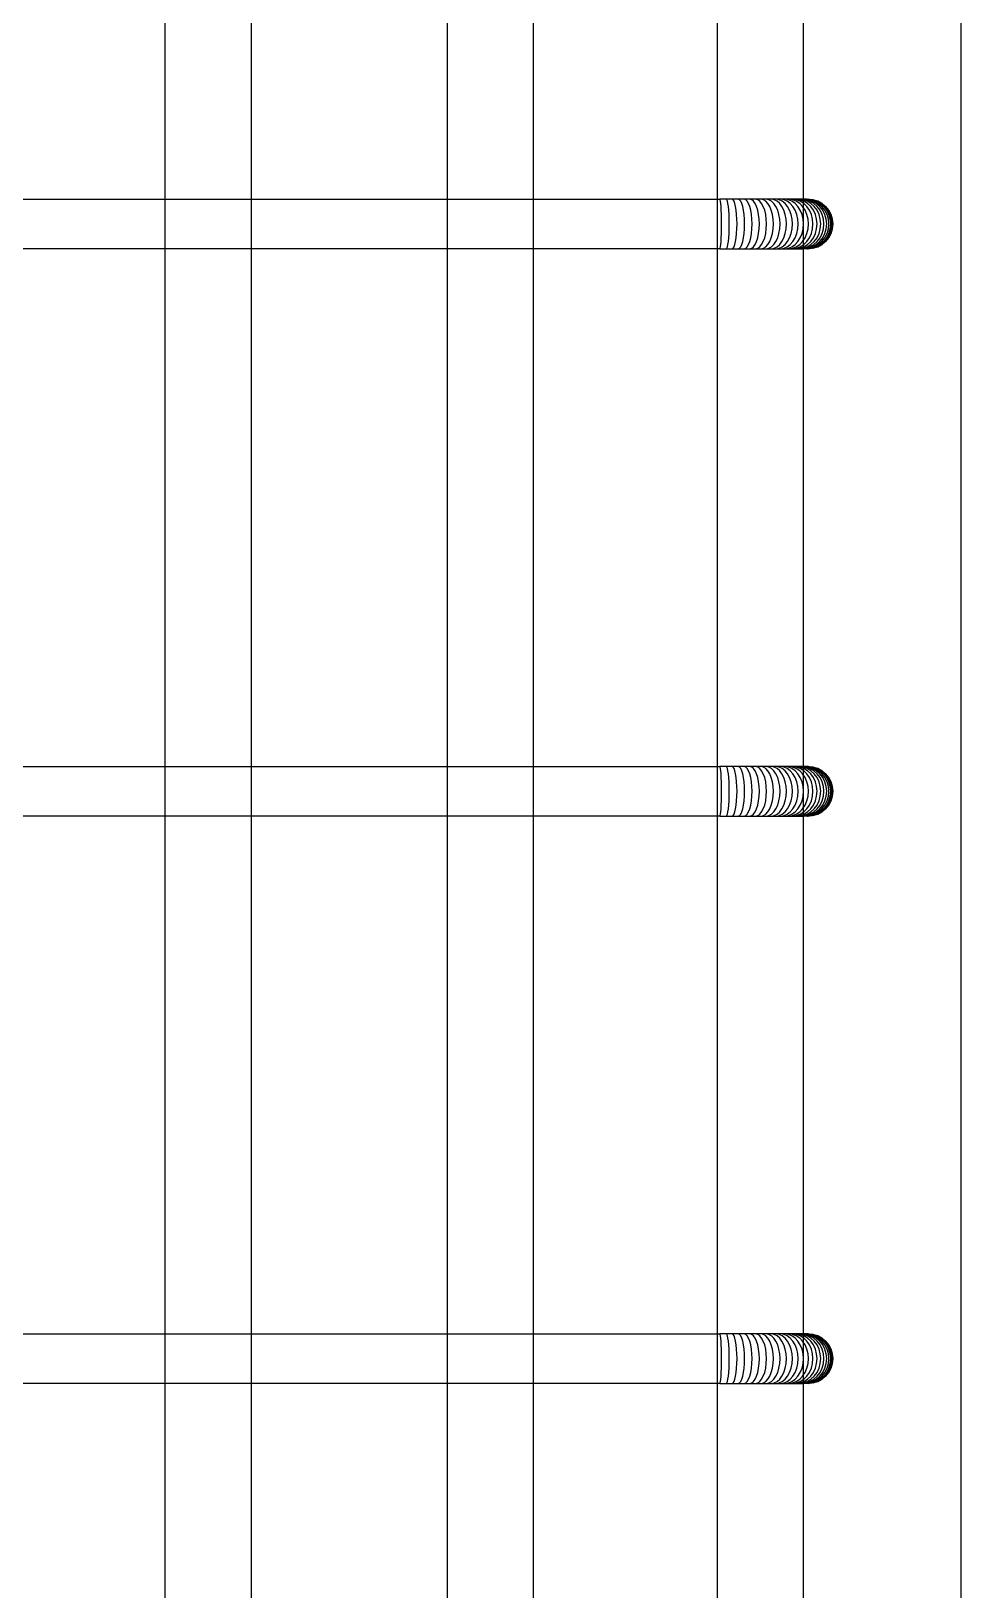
# Model space of a CAD drawing. Header units: inches. Extents: x 31 to 716, y 21 to 143.
# Drawn here: x 225.835 to 227.4, y 71.875 to 74.5 of the extents above; entities that cross this region are included whole.
import ezdxf

# ---------------------------------------------------------------- set-up
doc = ezdxf.new("R2010")
doc.units = ezdxf.units.IN
doc.header["$MEASUREMENT"] = 0
doc.layers.add('INNO-RFT-Y', color=2, linetype='Continuous')

# ---------------------------------------------------------------- blocks, each defined once
blk = doc.blocks.new('rebar red 2')
at = {"color": 1}
for p, q in [((-52.21323, -96.54951), (-51.49464, -96.54951)), ((-51.49284, -96.54951), (-51.49464, -96.54951)), ((-51.49454, -96.54964), (-51.49464, -96.54951)), ((-51.49446, -96.55005), (-51.49454, -96.54964)), ((-51.49437, -96.55072), (-51.49446, -96.55005)), ((-51.4943, -96.55161), (-51.49437, -96.55072)), ((-51.49424, -96.5527), (-51.4943, -96.55161)), ((-51.4942, -96.55395), (-51.49424, -96.5527)), ((-51.49107, -96.54951), (-51.49284, -96.54951)), ((-51.49266, -96.54964), (-51.49284, -96.54951)), ((-51.49248, -96.55005), (-51.49266, -96.54964)), ((-51.49232, -96.55072), (-51.49248, -96.55005)), ((-51.49218, -96.55161), (-51.49232, -96.55072)), ((-51.49206, -96.5527), (-51.49218, -96.55161)), ((-51.49198, -96.55395), (-51.49206, -96.5527)), ((-51.48932, -96.54951), (-51.49107, -96.54951)), ((-51.49079, -96.54964), (-51.49107, -96.54951)), ((-51.49053, -96.55005), (-51.49079, -96.54964)), ((-51.49029, -96.55072), (-51.49053, -96.55005)), ((-51.49008, -96.55161), (-51.49029, -96.55072)), ((-51.4899, -96.5527), (-51.49008, -96.55161)), ((-51.48977, -96.55395), (-51.4899, -96.5527)), ((-51.48759, -96.54951), (-51.48932, -96.54951)), ((-51.48895, -96.54964), (-51.48932, -96.54951)), ((-51.4886, -96.55005), (-51.48895, -96.54964)), ((-51.48828, -96.55072), (-51.4886, -96.55005)), ((-51.488, -96.55161), (-51.48828, -96.55072)), ((-51.48777, -96.5527), (-51.488, -96.55161)), ((-51.4876, -96.55395), (-51.48777, -96.5527)), ((-51.48591, -96.54951), (-51.48759, -96.54951)), ((-51.48714, -96.54964), (-51.48759, -96.54951)), ((-51.48671, -96.55005), (-51.48714, -96.54964)), ((-51.48631, -96.55072), (-51.48671, -96.55005)), ((-51.48596, -96.55161), (-51.48631, -96.55072)), ((-51.48567, -96.5527), (-51.48596, -96.55161)), ((-51.48427, -96.54951), (-51.48591, -96.54951)), ((-51.48537, -96.54964), (-51.48591, -96.54951)), ((-51.48546, -96.55395), (-51.48567, -96.5527)), ((-51.48486, -96.55005), (-51.48537, -96.54964)), ((-51.48438, -96.55072), (-51.48486, -96.55005)), ((-51.48396, -96.55161), (-51.48438, -96.55072)), ((-51.48268, -96.54951), (-51.48427, -96.54951)), ((-51.48365, -96.54964), (-51.48427, -96.54951)), ((-51.48362, -96.5527), (-51.48396, -96.55161)), ((-51.48305, -96.55005), (-51.48365, -96.54964)), ((-51.48337, -96.55395), (-51.48362, -96.5527)), ((-51.4825, -96.55072), (-51.48305, -96.55005)), ((-51.48116, -96.54951), (-51.48268, -96.54951)), ((-51.48198, -96.54964), (-51.48268, -96.54951)), ((-51.48202, -96.55161), (-51.4825, -96.55072)), ((-51.48162, -96.5527), (-51.48202, -96.55161)), ((-51.48131, -96.55005), (-51.48198, -96.54964)), ((-51.48133, -96.55395), (-51.48162, -96.5527)), ((-51.48068, -96.55072), (-51.48131, -96.55005)), ((-51.47969, -96.54951), (-51.48116, -96.54951)), ((-51.48038, -96.54964), (-51.48116, -96.54951)), ((-51.48014, -96.55161), (-51.48068, -96.55072)), ((-51.47963, -96.55005), (-51.48038, -96.54964)), ((-51.47969, -96.5527), (-51.48014, -96.55161)), ((-51.4783, -96.54951), (-51.47969, -96.54951)), ((-51.47884, -96.54964), (-51.47969, -96.54951)), ((-51.47936, -96.55395), (-51.47969, -96.5527)), ((-51.47893, -96.55072), (-51.47963, -96.55005)), ((-51.47833, -96.55161), (-51.47893, -96.55072)), ((-51.47802, -96.55005), (-51.47884, -96.54964)), ((-51.47783, -96.5527), (-51.47833, -96.55161)), ((-51.47699, -96.54951), (-51.4783, -96.54951)), ((-51.47738, -96.54964), (-51.4783, -96.54951)), ((-51.47726, -96.55072), (-51.47802, -96.55005)), ((-51.47746, -96.55395), (-51.47783, -96.5527)), ((-51.47649, -96.55005), (-51.47738, -96.54964)), ((-51.4766, -96.55161), (-51.47726, -96.55072)), ((-51.47576, -96.54951), (-51.47699, -96.54951)), ((-51.476, -96.54964), (-51.47699, -96.54951)), ((-51.47605, -96.5527), (-51.4766, -96.55161)), ((-51.47567, -96.55072), (-51.47649, -96.55005)), ((-51.47565, -96.55395), (-51.47605, -96.5527)), ((-51.47504, -96.55005), (-51.476, -96.54964)), ((-51.47462, -96.54951), (-51.47576, -96.54951)), ((-51.4747, -96.54964), (-51.47576, -96.54951)), ((-51.47495, -96.55161), (-51.47567, -96.55072)), ((-51.47416, -96.55072), (-51.47504, -96.55005)), ((-51.47436, -96.5527), (-51.47495, -96.55161)), ((-51.47369, -96.55005), (-51.4747, -96.54964)), ((-51.47357, -96.54951), (-51.47462, -96.54951)), ((-51.4735, -96.54964), (-51.47462, -96.54951)), ((-51.47392, -96.55395), (-51.47436, -96.5527)), ((-51.47339, -96.55161), (-51.47416, -96.55072)), ((-51.47275, -96.55072), (-51.47369, -96.55005)), ((-51.47262, -96.54951), (-51.47357, -96.54951)), ((-51.4724, -96.54964), (-51.47357, -96.54951)), ((-51.47243, -96.55005), (-51.4735, -96.54964)), ((-51.47276, -96.5527), (-51.47339, -96.55161)), ((-51.47229, -96.55395), (-51.47276, -96.5527)), ((-51.47193, -96.55161), (-51.47275, -96.55072)), ((-51.47177, -96.54951), (-51.47262, -96.54951)), ((-51.4714, -96.54964), (-51.47262, -96.54951)), ((-51.47144, -96.55072), (-51.47243, -96.55005)), ((-51.47128, -96.55005), (-51.4724, -96.54964)), ((-51.47126, -96.5527), (-51.47193, -96.55161)), ((-51.47103, -96.54951), (-51.47177, -96.54951)), ((-51.47051, -96.54964), (-51.47177, -96.54951)), ((-51.47058, -96.55161), (-51.47144, -96.55072)), ((-51.47023, -96.55005), (-51.4714, -96.54964)), ((-51.47024, -96.55072), (-51.47128, -96.55005)), ((-51.47076, -96.55395), (-51.47126, -96.5527)), ((-51.47039, -96.54951), (-51.47103, -96.54951)), ((-51.46973, -96.54964), (-51.47103, -96.54951)), ((-51.46987, -96.5527), (-51.47058, -96.55161)), ((-51.4693, -96.55005), (-51.47051, -96.54964)), ((-51.46906, -96.54964), (-51.47039, -96.54951)), ((-51.46946, -96.54951), (-51.47039, -96.54951)), ((-51.46934, -96.55161), (-51.47024, -96.55072)), ((-51.46916, -96.55072), (-51.47023, -96.55005)), ((-51.46934, -96.55395), (-51.46987, -96.5527)), ((-51.46848, -96.55005), (-51.46973, -96.54964)), ((-51.46946, -96.54951), (-51.46923, -96.54953)), ((-51.46859, -96.5527), (-51.46934, -96.55161)), ((-51.46818, -96.55072), (-51.4693, -96.55005)), ((-51.46917, -96.54951), (-51.46923, -96.54953)), ((-51.4692, -96.54953), (-51.46923, -96.54953)), ((-51.46917, -96.54951), (-51.4692, -96.54953)), ((-51.46917, -96.54951), (-51.46905, -96.54952)), ((-51.46821, -96.55161), (-51.46916, -96.55072)), ((-51.46779, -96.55005), (-51.46906, -96.54964)), ((-51.46899, -96.54951), (-51.46905, -96.54952)), ((-51.46899, -96.54951), (-51.46893, -96.54951)), ((-51.46896, -96.54951), (-51.46899, -96.54951)), ((-51.46893, -96.54951), (-51.46896, -96.54951)), ((-51.46809, -96.54964), (-51.46893, -96.54951)), ((-51.46851, -96.54964), (-51.46893, -96.54951)), ((-51.46804, -96.55395), (-51.46859, -96.5527)), ((-51.46721, -96.55005), (-51.46851, -96.54964)), ((-51.46733, -96.55072), (-51.46848, -96.55005)), ((-51.46744, -96.5527), (-51.46821, -96.55161)), ((-51.46721, -96.55161), (-51.46818, -96.55072)), ((-51.46676, -96.55005), (-51.46809, -96.54964)), ((-51.46778, -96.54964), (-51.46809, -96.54964)), ((-51.46661, -96.55072), (-51.46779, -96.55005)), ((-51.46644, -96.55005), (-51.46778, -96.54964)), ((-51.46753, -96.54964), (-51.46778, -96.54964)), ((-51.46624, -96.55005), (-51.46753, -96.54964)), ((-51.46686, -96.55395), (-51.46744, -96.5527)), ((-51.46633, -96.55161), (-51.46733, -96.55072)), ((-51.46601, -96.55072), (-51.46721, -96.55005)), ((-51.4664, -96.5527), (-51.46721, -96.55161)), ((-51.46554, -96.55072), (-51.46676, -96.55005)), ((-51.46557, -96.55161), (-51.46661, -96.55072)), ((-51.46521, -96.55072), (-51.46644, -96.55005)), ((-51.46581, -96.55395), (-51.4664, -96.5527)), ((-51.4655, -96.5527), (-51.46633, -96.55161)), ((-51.46618, -96.55005), (-51.46624, -96.55005)), ((-51.465, -96.55072), (-51.46618, -96.55005)), ((-51.46496, -96.55161), (-51.46601, -96.55072)), ((-51.46473, -96.5527), (-51.46557, -96.55161)), ((-51.46447, -96.55161), (-51.46554, -96.55072)), ((-51.46488, -96.55395), (-51.4655, -96.5527)), ((-51.46412, -96.55161), (-51.46521, -96.55072)), ((-51.46494, -96.55072), (-51.465, -96.55072)), ((-51.46409, -96.5527), (-51.46496, -96.55161)), ((-51.46391, -96.55161), (-51.46494, -96.55072)), ((-51.4641, -96.55395), (-51.46473, -96.5527)), ((-51.46359, -96.5527), (-51.46447, -96.55161)), ((-51.46324, -96.5527), (-51.46412, -96.55161)), ((-51.46345, -96.55395), (-51.46409, -96.5527)), ((-51.46302, -96.5527), (-51.46391, -96.55161)), ((-51.46385, -96.55161), (-51.46391, -96.55161)), ((-51.46295, -96.5527), (-51.46385, -96.55161)), ((-51.46294, -96.55395), (-51.46359, -96.5527)), ((-51.46258, -96.55395), (-51.46324, -96.5527)), ((-51.46236, -96.55395), (-51.46302, -96.5527)), ((-51.46229, -96.55395), (-51.46295, -96.5527)), ((-51.49417, -96.5553), (-51.4942, -96.55395)), ((-51.49416, -96.5567), (-51.49417, -96.5553)), ((-51.49417, -96.5581), (-51.49416, -96.5567)), ((-51.49192, -96.5553), (-51.49198, -96.55395)), ((-51.49191, -96.5567), (-51.49192, -96.5553)), ((-51.49192, -96.5581), (-51.49191, -96.5567)), ((-51.48969, -96.5553), (-51.48977, -96.55395)), ((-51.48966, -96.5567), (-51.48969, -96.5553)), ((-51.48969, -96.5581), (-51.48966, -96.5567)), ((-51.48749, -96.5553), (-51.4876, -96.55395)), ((-51.48745, -96.5567), (-51.48749, -96.5553)), ((-51.48749, -96.5581), (-51.48745, -96.5567)), ((-51.48533, -96.5553), (-51.48546, -96.55395)), ((-51.48528, -96.5567), (-51.48533, -96.5553)), ((-51.48533, -96.5581), (-51.48528, -96.5567)), ((-51.48321, -96.5553), (-51.48337, -96.55395)), ((-51.48316, -96.5567), (-51.48321, -96.5553)), ((-51.48321, -96.5581), (-51.48316, -96.5567)), ((-51.48115, -96.5553), (-51.48133, -96.55395)), ((-51.48109, -96.5567), (-51.48115, -96.5553)), ((-51.48115, -96.5581), (-51.48109, -96.5567)), ((-51.47915, -96.5553), (-51.47936, -96.55395)), ((-51.47909, -96.5567), (-51.47915, -96.5553)), ((-51.47915, -96.5581), (-51.47909, -96.5567)), ((-51.47723, -96.5553), (-51.47746, -96.55395)), ((-51.47716, -96.5567), (-51.47723, -96.5553)), ((-51.47723, -96.5581), (-51.47716, -96.5567)), ((-51.4754, -96.5553), (-51.47565, -96.55395)), ((-51.47531, -96.5567), (-51.4754, -96.5553)), ((-51.4754, -96.5581), (-51.47531, -96.5567)), ((-51.47365, -96.5553), (-51.47392, -96.55395)), ((-51.47356, -96.5567), (-51.47365, -96.5553)), ((-51.47365, -96.5581), (-51.47356, -96.5567)), ((-51.472, -96.5553), (-51.47229, -96.55395)), ((-51.4719, -96.5567), (-51.472, -96.5553)), ((-51.472, -96.5581), (-51.4719, -96.5567)), ((-51.47045, -96.5553), (-51.47076, -96.55395)), ((-51.47035, -96.5567), (-51.47045, -96.5553)), ((-51.47045, -96.5581), (-51.47035, -96.5567)), ((-51.46902, -96.5553), (-51.46934, -96.55395)), ((-51.46891, -96.5567), (-51.46902, -96.5553)), ((-51.46902, -96.5581), (-51.46891, -96.5567)), ((-51.4677, -96.5553), (-51.46804, -96.55395)), ((-51.46758, -96.5567), (-51.4677, -96.5553)), ((-51.4677, -96.5581), (-51.46758, -96.5567)), ((-51.46651, -96.5553), (-51.46686, -96.55395)), ((-51.46639, -96.5567), (-51.46651, -96.5553)), ((-51.46651, -96.5581), (-51.46639, -96.5567)), ((-51.46544, -96.5553), (-51.46581, -96.55395)), ((-51.46532, -96.5567), (-51.46544, -96.5553)), ((-51.46544, -96.5581), (-51.46532, -96.5567)), ((-51.46451, -96.5553), (-51.46488, -96.55395)), ((-51.46438, -96.5567), (-51.46451, -96.5553)), ((-51.46451, -96.5581), (-51.46438, -96.5567)), ((-51.46371, -96.5553), (-51.4641, -96.55395)), ((-51.46358, -96.5567), (-51.46371, -96.5553)), ((-51.46371, -96.5581), (-51.46358, -96.5567)), ((-51.46305, -96.5553), (-51.46345, -96.55395)), ((-51.46292, -96.5567), (-51.46305, -96.5553)), ((-51.46305, -96.5581), (-51.46292, -96.5567)), ((-51.46254, -96.5553), (-51.46294, -96.55395)), ((-51.46217, -96.5553), (-51.46258, -96.55395)), ((-51.4624, -96.5567), (-51.46254, -96.5553)), ((-51.46254, -96.5581), (-51.4624, -96.5567)), ((-51.46195, -96.5553), (-51.46236, -96.55395)), ((-51.46188, -96.5553), (-51.46229, -96.55395)), ((-51.46203, -96.5567), (-51.46217, -96.5553)), ((-51.46217, -96.5581), (-51.46203, -96.5567)), ((-51.46181, -96.5567), (-51.46195, -96.5553)), ((-51.46195, -96.5581), (-51.46181, -96.5567)), ((-51.46174, -96.5567), (-51.46188, -96.5553)), ((-51.46188, -96.5581), (-51.46174, -96.5567)), ((-51.49437, -96.56268), (-51.4943, -96.56179)), ((-51.4943, -96.56179), (-51.49424, -96.5607)), ((-51.49424, -96.5607), (-51.4942, -96.55945)), ((-51.4942, -96.55945), (-51.49417, -96.5581)), ((-51.49232, -96.56268), (-51.49218, -96.56179)), ((-51.49218, -96.56179), (-51.49206, -96.5607)), ((-51.49206, -96.5607), (-51.49198, -96.55945)), ((-51.49198, -96.55945), (-51.49192, -96.5581)), ((-51.49029, -96.56268), (-51.49008, -96.56179)), ((-51.49008, -96.56179), (-51.4899, -96.5607)), ((-51.4899, -96.5607), (-51.48977, -96.55945)), ((-51.48977, -96.55945), (-51.48969, -96.5581)), ((-51.48828, -96.56268), (-51.488, -96.56179)), ((-51.488, -96.56179), (-51.48777, -96.5607)), ((-51.48777, -96.5607), (-51.4876, -96.55945)), ((-51.4876, -96.55945), (-51.48749, -96.5581)), ((-51.48631, -96.56268), (-51.48596, -96.56179)), ((-51.48596, -96.56179), (-51.48567, -96.5607)), ((-51.48567, -96.5607), (-51.48546, -96.55945)), ((-51.48546, -96.55945), (-51.48533, -96.5581)), ((-51.48438, -96.56268), (-51.48396, -96.56179)), ((-51.48396, -96.56179), (-51.48362, -96.5607)), ((-51.48362, -96.5607), (-51.48337, -96.55945)), ((-51.48337, -96.55945), (-51.48321, -96.5581)), ((-51.4825, -96.56268), (-51.48202, -96.56179)), ((-51.48202, -96.56179), (-51.48162, -96.5607)), ((-51.48162, -96.5607), (-51.48133, -96.55945)), ((-51.48133, -96.55945), (-51.48115, -96.5581)), ((-51.48068, -96.56268), (-51.48014, -96.56179)), ((-51.48014, -96.56179), (-51.47969, -96.5607)), ((-51.47969, -96.5607), (-51.47936, -96.55945)), ((-51.47936, -96.55945), (-51.47915, -96.5581)), ((-51.47893, -96.56268), (-51.47833, -96.56179)), ((-51.47833, -96.56179), (-51.47783, -96.5607)), ((-51.47783, -96.5607), (-51.47746, -96.55945)), ((-51.47746, -96.55945), (-51.47723, -96.5581)), ((-51.47726, -96.56268), (-51.4766, -96.56179)), ((-51.4766, -96.56179), (-51.47605, -96.5607)), ((-51.47605, -96.5607), (-51.47565, -96.55945)), ((-51.47567, -96.56268), (-51.47495, -96.56179)), ((-51.47565, -96.55945), (-51.4754, -96.5581)), ((-51.47495, -96.56179), (-51.47436, -96.5607)), ((-51.47436, -96.5607), (-51.47392, -96.55945)), ((-51.47416, -96.56268), (-51.47339, -96.56179)), ((-51.47392, -96.55945), (-51.47365, -96.5581)), ((-51.47339, -96.56179), (-51.47276, -96.5607)), ((-51.47276, -96.5607), (-51.47229, -96.55945)), ((-51.47275, -96.56268), (-51.47193, -96.56179)), ((-51.47229, -96.55945), (-51.472, -96.5581)), ((-51.47193, -96.56179), (-51.47126, -96.5607)), ((-51.47144, -96.56268), (-51.47058, -96.56179)), ((-51.47126, -96.5607), (-51.47076, -96.55945)), ((-51.47076, -96.55945), (-51.47045, -96.5581)), ((-51.47058, -96.56179), (-51.46987, -96.5607)), ((-51.47024, -96.56268), (-51.46934, -96.56179)), ((-51.46987, -96.5607), (-51.46934, -96.55945)), ((-51.46934, -96.55945), (-51.46902, -96.5581)), ((-51.46934, -96.56179), (-51.46859, -96.5607)), ((-51.46916, -96.56268), (-51.46821, -96.56179)), ((-51.46859, -96.5607), (-51.46804, -96.55945)), ((-51.46821, -96.56179), (-51.46744, -96.5607)), ((-51.46818, -96.56268), (-51.46721, -96.56179)), ((-51.46804, -96.55945), (-51.4677, -96.5581)), ((-51.46744, -96.5607), (-51.46686, -96.55945)), ((-51.46733, -96.56268), (-51.46633, -96.56179)), ((-51.46721, -96.56179), (-51.4664, -96.5607)), ((-51.46686, -96.55945), (-51.46651, -96.5581)), ((-51.46661, -96.56268), (-51.46557, -96.56179)), ((-51.4664, -96.5607), (-51.46581, -96.55945)), ((-51.46633, -96.56179), (-51.4655, -96.5607)), ((-51.46601, -96.56268), (-51.46496, -96.56179)), ((-51.46581, -96.55945), (-51.46544, -96.5581)), ((-51.46557, -96.56179), (-51.46473, -96.5607)), ((-51.46554, -96.56268), (-51.46447, -96.56179)), ((-51.4655, -96.5607), (-51.46488, -96.55945)), ((-51.46521, -96.56268), (-51.46412, -96.56179)), ((-51.46496, -96.56179), (-51.46409, -96.5607)), ((-51.46494, -96.56268), (-51.46391, -96.56179)), ((-51.46488, -96.55945), (-51.46451, -96.5581)), ((-51.46473, -96.5607), (-51.4641, -96.55945)), ((-51.46447, -96.56179), (-51.46359, -96.5607)), ((-51.46412, -96.56179), (-51.46324, -96.5607)), ((-51.4641, -96.55945), (-51.46371, -96.5581)), ((-51.46409, -96.5607), (-51.46345, -96.55945)), ((-51.46391, -96.56179), (-51.46302, -96.5607)), ((-51.46391, -96.56179), (-51.46385, -96.56179)), ((-51.46385, -96.56179), (-51.46295, -96.5607)), ((-51.46359, -96.5607), (-51.46294, -96.55945)), ((-51.46345, -96.55945), (-51.46305, -96.5581)), ((-51.46324, -96.5607), (-51.46258, -96.55945)), ((-51.46302, -96.5607), (-51.46236, -96.55945)), ((-51.46295, -96.5607), (-51.46229, -96.55945)), ((-51.46294, -96.55945), (-51.46254, -96.5581)), ((-51.46258, -96.55945), (-51.46217, -96.5581)), ((-51.46236, -96.55945), (-51.46195, -96.5581)), ((-51.46229, -96.55945), (-51.46188, -96.5581)), ((-51.49464, -96.56389), (-52.21323, -96.56389)), ((-51.49464, -96.56389), (-51.49454, -96.56375)), ((-51.49464, -96.56389), (-51.49284, -96.56389)), ((-51.49454, -96.56375), (-51.49446, -96.56334)), ((-51.49446, -96.56334), (-51.49437, -96.56268)), ((-51.49284, -96.56389), (-51.49266, -96.56375)), ((-51.49284, -96.56389), (-51.49107, -96.56389)), ((-51.49266, -96.56375), (-51.49248, -96.56334)), ((-51.49248, -96.56334), (-51.49232, -96.56268)), ((-51.49107, -96.56389), (-51.49079, -96.56375)), ((-51.49107, -96.56389), (-51.48932, -96.56389)), ((-51.49079, -96.56375), (-51.49053, -96.56334)), ((-51.49053, -96.56334), (-51.49029, -96.56268)), ((-51.48932, -96.56389), (-51.48895, -96.56375)), ((-51.48932, -96.56389), (-51.48759, -96.56389)), ((-51.48895, -96.56375), (-51.4886, -96.56334)), ((-51.4886, -96.56334), (-51.48828, -96.56268)), ((-51.48759, -96.56389), (-51.48714, -96.56375)), ((-51.48759, -96.56389), (-51.48591, -96.56389)), ((-51.48714, -96.56375), (-51.48671, -96.56334)), ((-51.48671, -96.56334), (-51.48631, -96.56268)), ((-51.48591, -96.56389), (-51.48537, -96.56375)), ((-51.48591, -96.56389), (-51.48427, -96.56389)), ((-51.48537, -96.56375), (-51.48486, -96.56334)), ((-51.48486, -96.56334), (-51.48438, -96.56268)), ((-51.48427, -96.56389), (-51.48365, -96.56375)), ((-51.48427, -96.56389), (-51.48268, -96.56389)), ((-51.48365, -96.56375), (-51.48305, -96.56334)), ((-51.48305, -96.56334), (-51.4825, -96.56268)), ((-51.48268, -96.56389), (-51.48198, -96.56375)), ((-51.48268, -96.56389), (-51.48116, -96.56389)), ((-51.48198, -96.56375), (-51.48131, -96.56334)), ((-51.48131, -96.56334), (-51.48068, -96.56268)), ((-51.48116, -96.56389), (-51.48038, -96.56375)), ((-51.48116, -96.56389), (-51.47969, -96.56389)), ((-51.48038, -96.56375), (-51.47963, -96.56334)), ((-51.47969, -96.56389), (-51.47884, -96.56375)), ((-51.47969, -96.56389), (-51.4783, -96.56389)), ((-51.47963, -96.56334), (-51.47893, -96.56268)), ((-51.47884, -96.56375), (-51.47802, -96.56334)), ((-51.4783, -96.56389), (-51.47738, -96.56375)), ((-51.4783, -96.56389), (-51.47699, -96.56389)), ((-51.47802, -96.56334), (-51.47726, -96.56268)), ((-51.47738, -96.56375), (-51.47649, -96.56334)), ((-51.47699, -96.56389), (-51.476, -96.56375)), ((-51.47699, -96.56389), (-51.47576, -96.56389)), ((-51.47649, -96.56334), (-51.47567, -96.56268)), ((-51.476, -96.56375), (-51.47504, -96.56334)), ((-51.47576, -96.56389), (-51.4747, -96.56375)), ((-51.47576, -96.56389), (-51.47462, -96.56389)), ((-51.47504, -96.56334), (-51.47416, -96.56268)), ((-51.4747, -96.56375), (-51.47369, -96.56334)), ((-51.47462, -96.56389), (-51.4735, -96.56375)), ((-51.47462, -96.56389), (-51.47357, -96.56389)), ((-51.47369, -96.56334), (-51.47275, -96.56268)), ((-51.47357, -96.56389), (-51.4724, -96.56375)), ((-51.47357, -96.56389), (-51.47262, -96.56389)), ((-51.4735, -96.56375), (-51.47243, -96.56334)), ((-51.47262, -96.56389), (-51.4714, -96.56375)), ((-51.47262, -96.56389), (-51.47177, -96.56389)), ((-51.47243, -96.56334), (-51.47144, -96.56268)), ((-51.4724, -96.56375), (-51.47128, -96.56334)), ((-51.47177, -96.56389), (-51.47051, -96.56375)), ((-51.47177, -96.56389), (-51.47103, -96.56389)), ((-51.4714, -96.56375), (-51.47023, -96.56334)), ((-51.47128, -96.56334), (-51.47024, -96.56268)), ((-51.47103, -96.56389), (-51.46973, -96.56375)), ((-51.47103, -96.56389), (-51.47039, -96.56389)), ((-51.47051, -96.56375), (-51.4693, -96.56334)), ((-51.47039, -96.56389), (-51.46906, -96.56375)), ((-51.46917, -96.56389), (-51.47039, -96.56389)), ((-51.47023, -96.56334), (-51.46916, -96.56268)), ((-51.46973, -96.56375), (-51.46848, -96.56334)), ((-51.4693, -96.56334), (-51.46818, -96.56268)), ((-51.46917, -96.56389), (-51.46905, -96.56388)), ((-51.46906, -96.56375), (-51.46779, -96.56334)), ((-51.46905, -96.56388), (-51.46899, -96.56389)), ((-51.46899, -96.56389), (-51.46893, -96.56389)), ((-51.46899, -96.56389), (-51.46896, -96.56389)), ((-51.46896, -96.56389), (-51.46893, -96.56389)), ((-51.46893, -96.56389), (-51.46809, -96.56375)), ((-51.46893, -96.56389), (-51.46851, -96.56375)), ((-51.46851, -96.56375), (-51.46721, -96.56334)), ((-51.46848, -96.56334), (-51.46733, -96.56268)), ((-51.46809, -96.56375), (-51.46676, -96.56334)), ((-51.46809, -96.56375), (-51.46778, -96.56375)), ((-51.46779, -96.56334), (-51.46661, -96.56268)), ((-51.46778, -96.56375), (-51.46644, -96.56334)), ((-51.46753, -96.56375), (-51.46778, -96.56375)), ((-51.46753, -96.56375), (-51.46624, -96.56334)), ((-51.46721, -96.56334), (-51.46601, -96.56268)), ((-51.46676, -96.56334), (-51.46554, -96.56268)), ((-51.46644, -96.56334), (-51.46521, -96.56268)), ((-51.46624, -96.56334), (-51.46618, -96.56334)), ((-51.46618, -96.56334), (-51.465, -96.56268)), ((-51.465, -96.56268), (-51.46494, -96.56268))]:
    blk.add_line(p, q, dxfattribs=at)
blk = doc.blocks.new('*U275')
at = {"xscale": 5.790493255340768, "yscale": 5.790493255340768, "zscale": 5.790493255340768}
blk.add_blockref('rebar red 2', (300.2599, 559.1109), dxfattribs=at)
blk = doc.blocks.new('*U276')
at = {"color": 0, "linetype": 'ByBlock', "lineweight": -2, "transparency": 16777216}
for p in [(0, -11.4652), (0, -12.4206), (0, -13.376)]:
    blk.add_blockref('*U275', p, dxfattribs=at)

msp = doc.modelspace()

# ---------------------------------------------------------------- linework, layer by layer
msp.add_line((227.4005, 77.1163), (227.4005, 47.5875))
at = {"layer": 'INNO-RFT-Y', "color": 5}
for p, q in [((226.0605, 59.6328), (226.0605, 85.7977)), ((226.205, 85.7977), (226.2051, 59.6328)), ((226.5358, 59.6328), (226.5358, 85.7977)), ((226.6802, 85.7977), (226.6804, 59.6328)), ((226.9907, 59.6328), (226.9907, 85.7977)), ((227.1354, 59.6328), (227.1354, 85.7977))]:
    msp.add_line(p, q, dxfattribs=at)

# ---------------------------------------------------------------- block references
msp.add_blockref('*U276', (224.9142, 85.6402))

doc.saveas('drawing.dxf')
